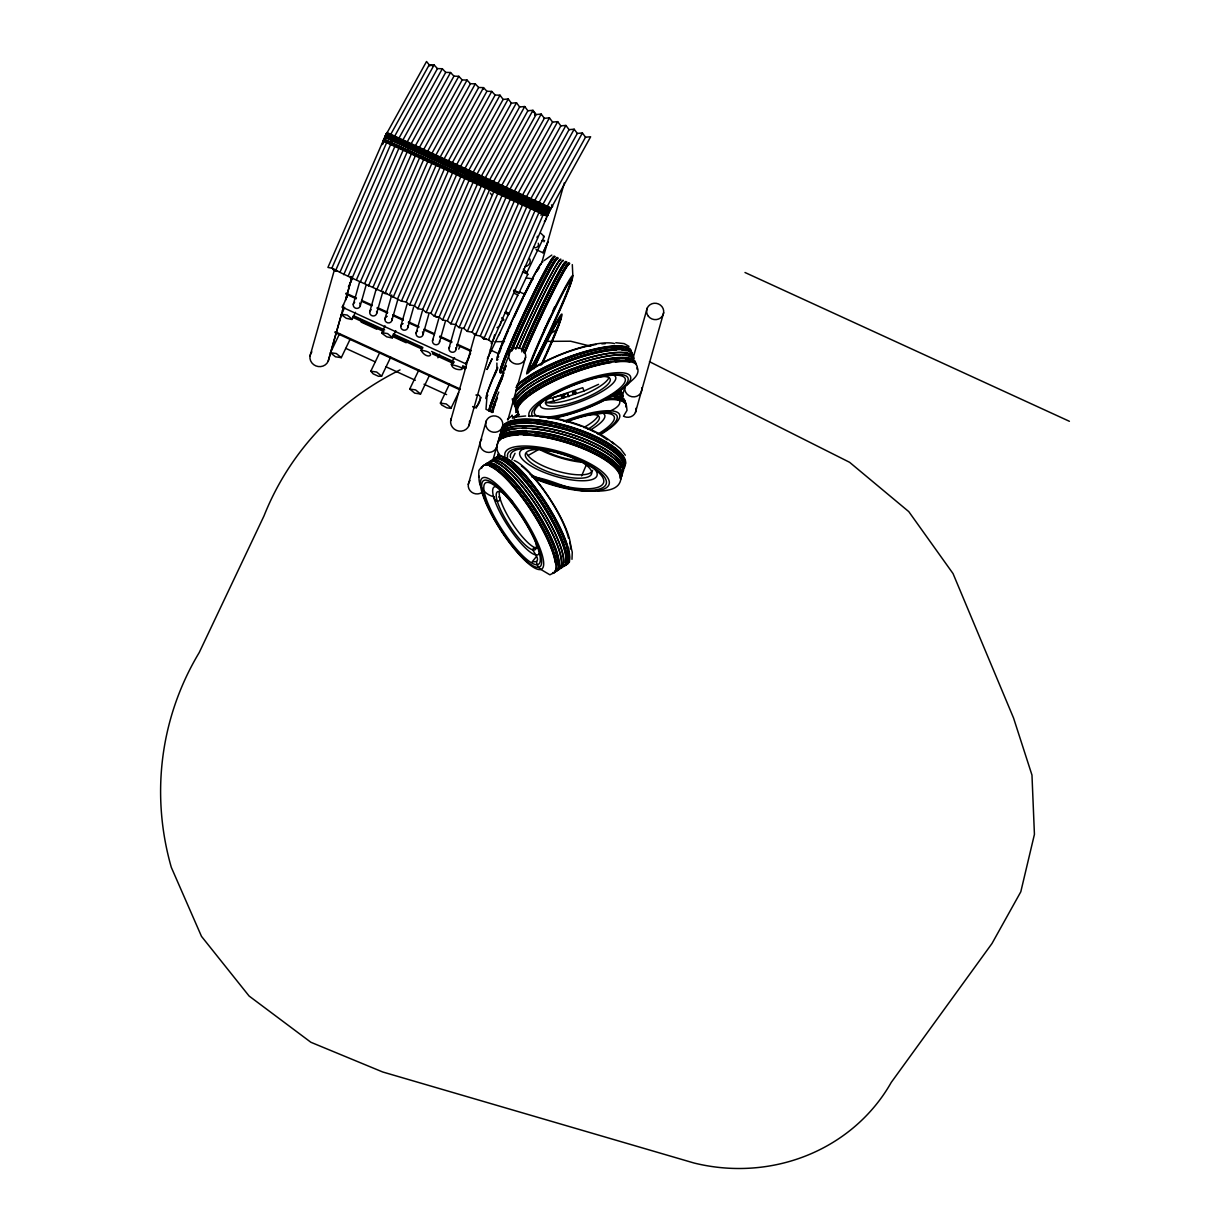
<?xml version="1.0" encoding="UTF-8"?>
<svg xmlns="http://www.w3.org/2000/svg" width="1230" height="1230" viewBox="0 0 1230 1230"><rect width="100%" height="100%" fill="white"/><g stroke="black" fill="none" stroke-linecap="round" stroke-linejoin="round"><path stroke-width="1.5" d="M478.701 477.332L478.885 470.413L481.791 466.739M562.125 396.767L563.125 396.229M562.341 396.89L563.248 395.445L563.232 397.136L563.555 395.399M574.979 392.601C572.78 395.63 574.81 388.88 574.702 393.308M467.154 361.328L465.755 363.803L342.263 307.162L347.229 296.461L346.998 297.291M465.755 363.803L470.583 353.21M472.658 406.546C476.702 412.219 485.619 392.877 475.887 395.045M542.999 252.765L547.95 242.064L542.999 252.765L536.049 249.582M563.325 394.968L562.002 396.737L563.924 396.998L563.325 394.968L562.295 395.307L562.341 397.09M563.617 395.583C564.401 397.92 562.325 395.507 562.295 395.307M575.148 393.231L573.257 392.893L575.148 393.231L574.564 391.202L573.395 393.293M387.004 132.748L386.697 133.486M551.117 208.008L387.004 132.548M562.679 397.167L563.355 395.414L562.587 397.167M573.288 393.062C573.534 393.738 575.579 389.787 574.349 393.323M573.933 393.123L573.841 391.986L574.825 393.185M537.033 210.776L547.519 215.588L547.181 216.311L383.084 141.05L386.743 133.394M547.181 216.265L550.948 208.054L548.611 212.944M573.518 392.724L574.318 391.678M336.436 269.939L335.006 270.4A2.276 0.999 23.2 0 1 333.038 269.493L332.638 268.202M438.264 316.648L436.835 317.094A2.276 0.999 23.2 0 1 434.866 316.187L434.313 315.572M309.991 356.162L334.56 269.339M383.96 140.374L385.313 135.807M385.451 135.515L385.805 134.808L549.902 210.069M549.825 210.392L385.728 135.054L386.051 134.331L386.543 133.347L550.656 208.608M341.371 314.634L328.825 358.976A9.533 9.04 15.8 0 1 315.787 365.864A9.533 9.04 15.8 0 1 311.851 351.857M342.417 310.944L343.462 307.254M346.076 298.014L351.826 277.703M328.179 361.251L343.339 307.685M345.43 300.289L351.703 278.134M353.287 304.364L359.529 282.27M360.298 305.655L366.017 285.406M369.723 311.913L375.98 289.819M376.749 313.204L382.469 292.94M384.959 318.893L391.74 294.969M391.97 320.184L397.705 299.936M400.842 326.181L407.099 304.087M407.853 327.472L413.588 307.208M416.078 333.161L422.321 311.067M423.089 334.452L428.809 314.204M432.53 340.71L438.772 318.616M439.541 342.002L445.26 321.737M448.981 348.259L455.223 326.165M455.992 349.535L461.711 329.286M450.672 420.675L475.349 333.453M468.876 425.765L494.598 334.852M488.694 356.162L488.925 355.347L487.326 358.699M490.047 352.995L489.817 353.81L498.857 334.622L498.627 335.421M499.641 332.976L499.411 333.791L508.436 314.588L504.977 313.004M508.205 315.403L508.436 314.588M505.33 312.589L508.805 314.173L509.036 313.373L505.561 311.774M517.599 295.8L517.83 294.985L514.355 293.386M513.571 290.957L518.783 293.34L518.999 292.525L513.802 290.142M468.292 484.451L486.311 420.737M527.578 274.951L527.808 274.152L524.334 272.553M541.8 262.62L564.37 182.778M492.938 460.066L502.178 427.41A8.61 8.18 15.8 0 0 493.122 415.925A8.61 8.18 15.8 0 0 487.449 428.901A8.61 8.18 15.8 0 0 502.178 427.41M498.458 453.194L497.412 456.884A8.61 8.18 15.8 0 0 497.996 454.839M507.836 420.045L525.625 357.192M563.924 396.998L563.186 397.029M564.186 395.66L562.218 395.614M573.534 391.555L574.564 391.202M574.118 393.585C574.241 391.371 575.44 392.201 573.195 393.031M625.271 385.697L622.149 396.752A63.407 16.221 -21.1 0 0 617.568 393.969M633.096 358.053L647.226 308.1M635.449 412.419L663.662 312.712M487.065 395.676L485.988 409.252L491.954 412.281L492.308 411.558M558.743 324.782L556.16 330.071L548.58 334.944M562.617 395.752L563.463 396.952L563.463 395.63M474.196 333.976L474.38 334.222M351.057 276.443L350.473 278.18L351.334 276.781M383.391 141.681L382.315 144.571L383.176 143.172M540.985 215.342L542.046 212.867M571.981 559.312L572.258 552.178L569.874 542.338M581.621 475.872L586.833 463.71M546.781 207.224L585.526 137.191L590.646 136.761L549.364 211.36L492.031 342.709L488.556 339.726L483.79 338.927L480.315 335.959L475.564 335.144L472.074 332.177L467.323 331.362L463.833 328.395L459.082 327.58L455.592 324.612L450.841 323.813L447.351 320.83L442.6 320.031L439.125 317.063L434.359 316.248L430.884 313.281L426.118 312.466L422.643 309.499L417.877 308.699L414.402 305.716L409.636 304.917L406.161 301.95L401.395 301.135C378.686 289.142 354.563 280.194 331.839 268.202L386.943 141.973M335.483 270.907L392.816 139.544M340.08 271.984L395.184 145.755M343.724 274.69L398.766 148.569M348.321 275.766L403.425 149.537M351.964 278.457L409.298 147.093M356.562 279.533L411.666 153.32M360.206 282.239L415.248 156.133M364.803 283.315L419.907 157.086M368.447 286.021L423.489 159.915M373.044 287.097L428.132 160.869M376.688 289.803L431.73 163.698M381.285 290.88L436.373 164.651M384.929 293.57L439.971 167.465M389.526 294.662L444.614 168.433L432.284 162.744M393.154 297.353L448.965 169.494M397.767 298.429L452.855 172.215M401.395 301.135L458.744 169.771M406.161 301.95L461.019 176.244M409.636 304.917L465.447 177.059M414.402 305.716L469.26 180.026M417.877 308.699L475.226 177.335M422.643 309.499L477.501 183.808M426.118 312.466L483.452 181.118L480.5 180.595M430.884 313.281L487.265 184.085M434.359 316.248L490.17 188.39M439.125 317.063L493.983 191.357M442.6 320.031L499.934 188.667M447.351 320.83L502.224 195.14M450.841 323.813L505.884 197.707M455.592 324.612L510.465 198.922M459.082 327.58L516.416 196.231M463.833 328.395L518.706 202.704M467.323 331.362L522.366 205.256M472.074 332.177L526.947 206.471M475.564 335.144L530.607 209.039M480.315 335.959L535.188 210.253M483.79 338.927L541.139 207.562L543.675 209.561M488.556 339.726L543.429 214.035M386.958 132.594L386.358 133.793L550.533 208.931M383.868 138.975L548.288 213.605L547.565 215.204L383.637 139.513L548.027 214.112M469.06 357.3L467.769 360.067M384.606 138.975L386.85 134.47M348.413 286.79L352.549 278.164M355.485 312.282L351.888 319.508L346.322 318.309L341.433 314.711L344.677 307.315M350.381 338.68L341.294 357.653L335.436 356.792L330.486 352.687L339.572 333.714M395.814 330.778L392.216 338.004L386.651 336.805L381.777 333.222L385.005 325.812M390.71 357.177L381.623 376.149L378.533 376.319L373.121 373.828L370.814 371.183L379.071 353.948M429.639 375.027L420.552 394L414.695 393.139L409.744 389.049L418.83 370.076M437.895 357.776L439.556 354.332M451.287 364.618C480.3 370.922 440.586 373.782 454.577 357.715M458.713 349.105L460.358 345.645M458.636 392.539L450.903 408.391L446.751 407.791L441.647 404.977L440.386 403.102L449.473 384.129M522.489 272.307L526.932 272.568L544.213 236.468L540.647 233.07M508.805 314.173L517.83 294.985M518.783 293.34L527.808 274.152M511.88 459.912L515.032 453.316M383.114 140.989L399.12 147.523M343.677 304.702L342.263 307.162M596.75 490.524C574.502 494.537 554.392 479.254 532.544 476.933M573.672 392.57L573.749 392.293M390.325 135.131L429.224 64.821L434.098 64.959L437.465 68.603L442.339 68.742L445.706 72.37L450.564 72.524L453.947 76.152L458.805 76.306L462.188 79.935L467.046 80.073L470.429 83.717L475.287 83.855L478.67 87.484L483.528 87.638L486.911 91.266L491.769 91.42L495.152 95.048L500.01 95.202L503.132 99.415L508.251 98.969L511.373 103.182L516.492 102.751L519.614 106.964L524.733 106.533L527.855 110.746L532.974 110.316L536.096 114.528L541.2 114.083L544.337 118.295L549.441 117.865L552.577 122.078L557.682 121.647L560.818 125.86L565.923 125.429L569.06 129.642L574.164 129.212L577.301 133.424L582.405 132.978L585.526 137.191M394.646 136.238L434.098 64.959M398.551 138.913L437.465 68.603M402.887 140.02L442.339 68.742M406.792 142.695L445.706 72.37M411.127 143.802L450.564 72.524M415.033 146.478L453.947 76.152M419.368 147.585L458.805 76.306M423.274 150.245L462.188 79.935M427.61 151.352L467.046 80.073M431.515 154.027L470.429 83.717M435.851 155.134L475.287 83.855M439.756 157.809L478.67 87.484M444.091 158.916L483.528 87.638M447.997 161.591L486.911 91.266M452.332 162.698L491.769 91.42M456.238 165.374L495.152 95.048M460.574 166.465L500.01 95.202M464.387 169.433L503.132 99.415M468.815 170.247L508.251 98.969M472.627 173.215L511.373 103.182M477.04 174.03L516.492 102.751M480.869 176.997L519.614 106.964M485.281 177.812L524.733 106.533M489.11 180.764L527.855 110.746M492.615 183.239L532.974 110.316M497.351 184.546L536.096 114.528M500.856 187.022L541.2 114.083M505.591 188.328L544.337 118.295M509.082 190.804L549.441 117.865M514.755 190.435L552.577 122.078M518.245 192.926L557.682 121.647M522.074 195.878L560.818 125.86M526.486 196.708L565.923 125.429M530.299 199.66L569.06 129.642M534.727 200.475L574.164 129.212M538.54 203.442L577.301 133.424M542.968 204.257L582.405 132.978M623.487 416.217L627.023 410.374L626.454 405.577M534.758 115.174L534.65 112.883A2.276 1.999 30.1 0 0 533.22 112.038M563.279 396.844L562.91 395.43M491.508 194.663L490.355 193.141M536.341 556.637L532.144 561.833L536.526 561.603A10.855 10.301 15.8 0 0 540.662 569.336L549.887 574.794L553.085 573.18L552.624 572.55M341.371 314.219L347.229 315.08L352.18 319.17M330.486 352.687L336.344 353.548L341.294 357.653M381.7 332.715L387.573 333.576L392.524 337.666M370.814 371.183L376.688 372.044L381.623 376.149M544.213 236.468L543.26 236.944M409.744 389.049L415.602 389.91L420.552 394M440.386 403.102L446.259 403.963L451.21 408.053M562.771 396.429L563.279 395.691L563.294 396.629M563.432 397.167L563.801 395.676M543.921 241.803L544.598 240.526L542.061 240.48M383.099 291.341L383.499 292.632A2.276 0.999 23.2 0 0 385.467 293.539L386.835 293.309M486.357 338.957L484.989 339.173A2.276 0.999 23.2 0 1 483.021 338.281L482.929 336.882M627.008 384.882C631.298 380.516 640.569 375.135 637.355 367.524M481.099 397.428L476.133 408.145M563.524 395.568C561.203 395.768 564.647 397.275 563.063 395.845M429.516 65.882L430.854 65.298A2.276 1.999 30.1 0 1 432.422 65.805M544.06 260.622L551.809 255.071M512.218 415.571L507.452 419.384M479.147 476.118C477.886 485.681 484.589 494.721 494.199 496.843C493.937 503.654 503.993 501.21 498.734 496.874M553.854 572.673L555.237 570.843L558.912 569.382L558.451 568.752M574.133 392.924L575.01 392.001L574.21 391.878M528.531 455.254L539.893 448.781M547.427 398.966L552.639 397.782L553.777 401.134L584.066 391.002L598.564 384.344M567.476 393.492L568.737 396.706L567.507 393.385L552.639 397.782L582.743 387.696L584.004 390.925M513.971 417.401L513.033 417.708L512.049 415.156M615.723 393.769L616.66 393.462L617.106 397.352L618.029 397.044L618.828 399.074L618.229 400.242L619.151 399.935C623.871 407.545 602.5 415.31 596.765 413.234M337.62 271L336.436 271.046A2.276 0.999 23.2 0 1 334.468 270.154L334.13 269.831M573.81 392.278L574.656 392.708M562.51 396.613L563.601 396.352M551.809 207.255L552.701 206.271L551.501 204.903M545.29 402.902L553.884 400.995M514.678 417.078L525.656 415.986M597.611 491.17C605.944 490.832 618.813 490.047 620.75 479.7A64.206 20.157 16.7 0 0 564.739 441.908A64.206 20.157 16.7 0 0 497.735 442.908C495.89 447.243 497.058 452.717 500.671 455.838M574.364 392.754L573.687 393.262M495.06 341.679L504.5 341.617M546.028 341.371L570.582 341.217L590.815 346.245M533.097 278.903L526.363 277.98M502.101 320.861L503.946 319.938L501.702 317.801M615.799 342.74L624.148 343.601L628.976 346.368M331.839 268.202L327.933 267.433L385.267 136.084L426.533 61.5L429.224 64.821M744.996 272.507L1069.393 421.29M386.697 133.055L551.025 208.3M404.101 141.558L411.097 144.756M430.3 153.566L440.771 158.363M465.217 169.571L470.444 171.985M505.361 187.99L510.604 190.389M386.051 134.331L550.148 209.592M384.959 136.545L549.072 211.821M384.898 136.791L548.995 212.052M384.79 137.007L548.903 212.313L384.683 137.16M402.61 149.122L413.08 153.935M416.586 155.534L428.793 161.145M447.997 169.94L453.24 172.354M461.973 176.351L474.196 181.963M477.686 183.562L488.156 188.359M491.646 189.958L498.627 193.172M507.36 197.169L519.583 202.781M524.826 205.179L528.316 206.778M383.283 140.404L547.396 215.665M490.278 349.935L498.903 353.886M346.061 293.201L356.469 297.968M361.682 300.366L372.09 305.132M377.303 307.531L387.711 312.297M392.924 314.696L403.332 319.462M408.529 321.845L418.953 326.627M424.15 329.01L434.574 333.791M439.771 336.174L451.917 341.756M457.13 344.139L471.013 350.504M345.83 294.016L356.239 298.782M361.451 301.166L371.86 305.947M377.072 308.33L387.481 313.112M392.693 315.495L403.102 320.277M408.314 322.66L418.723 327.441M423.92 329.825L434.344 334.606M439.541 336.989L451.687 342.555M456.899 344.954L470.783 351.319M353.44 315.633L384.667 329.963M393.354 333.945L422.859 347.475M431.53 351.457L454.085 361.805M462.772 365.771L466.232 367.37M353.21 316.448L382.714 329.978M393.123 334.745L422.628 348.29M433.037 353.056L453.855 362.604M462.541 366.586L466.016 368.185M352.656 317.263L383.898 331.593M392.57 335.575L422.075 349.105M432.483 353.886L453.301 363.434M461.988 367.416L465.463 369M361.097 322.06L376.718 329.225M394.077 337.189L406.223 342.755M335.175 331.67L460.128 388.988M334.944 332.484L459.897 389.787M345.845 348.382L375.381 361.928M385.789 366.709L415.325 380.255M424.012 384.237L446.598 394.599M649.44 361.651L849.607 462.311L908.786 511.634L953.035 573.58L1013.551 718.013L1031.97 775.085L1034.43 834.355L1020.792 891.812L991.98 943.518L891.243 1082.4A178.673 169.632 15.8 0 1 693.904 1162.98L382.684 1071.976L310.898 1042.287L249.09 996.023L201.489 936.368L171.308 867.35A297.783 282.731 15.8 0 1 199.229 652.546L263.989 515.939A297.783 282.731 15.8 0 1 400.027 369.907M523.365 269.17L526.932 272.568M572.304 264.604L572.842 275.72M466.985 173.553L469.506 175.552M611.971 441.847L620.55 448.75L625.347 455.223M562.125 396.352L562.971 397.044M535.834 547.904C527.147 548.073 541.154 556.852 536.526 561.603M566.415 563.555L566.876 564.186L569.582 561.741M565.662 564.047L566.107 564.678L560.603 567.353M496.889 363.05L496.905 367.893M496.474 447.551A8.61 8.18 15.8 0 1 484.266 451.21A8.61 8.18 15.8 0 1 481.745 439.049M641.799 387.834A8.61 8.18 15.8 0 1 636.587 396.352L634.419 396.844A8.61 8.18 15.8 0 1 624.794 387.404M537.449 236.191A5.95 5.658 15.8 0 1 537.003 237.59M529.853 259.007A5.95 5.658 15.8 0 1 524.887 266.541M482.867 88.944A2.276 1.999 30.1 0 1 483.282 89.329M538.31 243.232A3.567 3.383 15.8 0 1 533.513 247.415M545.028 220.8A3.567 3.383 15.8 0 1 544.352 221.385M545.812 218.325A3.567 3.383 15.8 0 1 545.52 220.062M455.807 347.783A3.567 3.383 15.8 0 1 451.902 352.241A3.567 3.383 15.8 0 1 449.734 346.675M492 341.248A3.567 3.383 15.8 0 1 491.216 343.708M500.81 321.86A5.95 5.658 15.8 0 1 496.997 327.626M359.667 303.103A3.567 3.383 15.8 0 1 358.853 307.823A3.567 3.383 15.8 0 1 353.902 306.916A3.567 3.383 15.8 0 1 354.717 302.196M376.565 311.451A3.567 3.383 15.8 0 1 374.781 315.664A3.567 3.383 15.8 0 1 370.184 314.204A3.567 3.383 15.8 0 1 371.168 309.745M391.786 318.432A3.567 3.383 15.8 0 1 387.896 322.875A3.567 3.383 15.8 0 1 385.713 317.309M386.389 316.725A3.567 3.383 15.8 0 1 387.219 316.325M422.459 331.9A3.567 3.383 15.8 0 1 421.644 336.62A3.567 3.383 15.8 0 1 416.693 335.713A3.567 3.383 15.8 0 1 417.508 330.993M407.668 325.719A3.567 3.383 15.8 0 1 403.763 330.163A3.567 3.383 15.8 0 1 401.595 324.597M402.272 324.013A3.567 3.383 15.8 0 1 403.086 323.613M439.571 341.11A3.567 3.383 15.8 0 1 435.005 344.585A3.567 3.383 15.8 0 1 433.283 339.126M469.506 421.121A9.533 9.04 15.8 0 1 458.882 431.069A9.533 9.04 15.8 0 1 451.318 418.4M524.487 293.755A9.533 9.04 15.8 0 1 519.936 291.848M636.033 408.222A8.61 8.18 15.8 0 1 624.256 416.586M482.022 492.384A8.61 8.18 15.8 0 1 469.983 480.576M493.291 409.559A64.206 3.383 -65 0 1 494.875 404.716M495.613 402.671A64.206 3.383 -65 0 1 497.412 397.951M489.878 411.358A64.206 3.383 -65 0 1 503.424 375.335M493.261 411.497A64.206 3.383 -65 0 1 498.75 392.109M490.355 410.159A64.206 3.383 -65 0 1 503.27 373.351M489.356 410.236A63.407 3.336 -65 0 1 502.747 374.658M533.774 367.678A54.351 2.86 -65 0 1 560.988 314.742A54.351 2.86 -65 0 1 546.966 352.641M546.151 354.44A54.351 2.86 -65 0 1 541.738 364.08M515.831 412.588A54.351 2.86 -65 0 1 516.277 409.928M533.958 368.739A51.46 2.706 -65 0 1 560.742 317.033A51.46 2.706 -65 0 1 542.199 363.788M485.912 398.658A54.351 2.86 -65 0 1 497.735 367.401M487.818 395.214A51.46 2.706 -65 0 1 496.52 369.461M494.137 376.688A48.585 2.552 -65 0 1 497.612 368.523M490.201 410.635A63.407 3.336 -65 0 1 502.271 378.102M534.604 366.617A48.585 2.552 -65 0 1 559.266 319.4A48.585 2.552 -65 0 1 540.862 365.249M492.261 411.589A63.407 3.336 -65 0 1 495.06 401.672M493.107 411.988A63.407 3.336 -65 0 1 493.614 408.883M494.03 407.514A63.407 3.336 -65 0 1 495.183 404.086M543.706 345.538A40.344 2.122 -65 0 1 539.678 354.624M538.971 356.177A40.344 2.122 -65 0 1 536.772 360.974M514.063 417.908A64.206 16.421 -21.1 0 1 518.66 414.818M512.341 418.062A64.206 16.421 -21.1 0 1 518.337 413.957M514.309 416.985A63.407 16.221 -21.1 0 1 518.86 413.926M514.632 417.831A63.407 16.221 -21.1 0 1 519.183 414.787M610.91 395.476A64.206 16.421 -21.1 0 1 624.84 401.795M614.062 395.952A63.407 16.221 -21.1 0 1 623.226 399.35M566.215 421.905A48.585 12.423 -21.1 0 1 611.233 414.202A48.585 12.423 -21.1 0 1 598.011 433.975M615.323 393.062A64.206 16.421 -21.1 0 1 622.918 396.337M614.385 396.798A63.407 16.221 -21.1 0 1 618.951 397.536M620.919 398.228A63.407 16.221 -21.1 0 1 623.564 400.211M616.66 391.586A63.407 16.221 -21.1 0 1 622.119 396.952M620.627 390.387A64.206 16.421 -21.1 0 1 621.242 394.722M611.233 396.337A64.206 16.421 -21.1 0 1 625.163 402.641M605.76 398.72A64.206 16.421 -21.1 0 1 625.701 406.3M589.032 414.695A34.532 8.841 -21.1 0 1 587.771 429.301M566.215 421.582A51.46 13.161 -21.1 0 1 613.908 413.418A51.46 13.161 -21.1 0 1 599.902 434.375M620.95 391.232A64.206 16.421 -21.1 0 1 621.827 393.969M601.455 412.742A40.344 10.317 -21.1 0 1 591.307 429.424M617.337 391.248A64.206 16.421 -21.1 0 1 622.872 396.69M604.376 399.765A64.206 16.421 -21.1 0 1 626.024 407.145M563.524 421.352A54.351 13.899 -21.1 0 1 615.815 411.666A54.351 13.899 -21.1 0 1 601.47 433.944M606.098 398.981A63.407 16.221 -21.1 0 1 624.348 402.241M606.421 399.842A63.407 16.221 -21.1 0 1 624.671 403.102M598.011 415.463A34.532 8.841 -21.1 0 1 583.773 427.517M501.287 371.552A64.206 3.383 -65 0 1 522.012 317.401A64.206 3.383 -65 0 1 554.376 256.271M515.801 349.074A64.206 3.383 -65 0 1 544.244 287.605A64.206 3.383 -65 0 1 560.865 259.284M504.208 370.953A64.206 3.383 -65 0 1 505.791 366.11M511.757 350.95A64.206 3.383 -65 0 1 540.677 287.989A64.206 3.383 -65 0 1 558.128 258.008M502.132 371.952A64.206 3.383 -65 0 1 522.858 317.801A64.206 3.383 -65 0 1 555.222 256.655M504.192 372.905A64.206 3.383 -65 0 1 509.681 353.502M510.281 352.057A64.206 3.383 -65 0 1 539.401 288.42A64.206 3.383 -65 0 1 557.282 257.624M503.685 369.876A63.407 3.336 -65 0 1 504.623 366.909M511.142 350.12A63.407 3.336 -65 0 1 539.693 287.943A63.407 3.336 -65 0 1 556.944 258.331M504.531 370.276A63.407 3.336 -65 0 1 506.099 365.495M511.988 350.504A63.407 3.336 -65 0 1 540.554 288.327A63.407 3.336 -65 0 1 557.79 258.731M499.672 352.457A48.585 2.552 -65 0 1 501.44 347.244M501.948 345.907A48.585 2.552 -65 0 1 503.762 341.264M504.454 339.557A48.585 2.552 -65 0 1 508.528 329.917M509.174 328.425A48.585 2.552 -65 0 1 511.219 323.782M514.109 317.371A48.585 2.552 -65 0 1 523.273 297.798M524.026 296.246A48.585 2.552 -65 0 1 532.898 278.718M537.11 271.169A48.585 2.552 -65 0 1 539.463 267.617M501.609 370.845A63.407 3.336 -65 0 1 522.074 317.355A63.407 3.336 -65 0 1 554.038 256.978M526.763 373.997A54.351 2.86 -65 0 1 558.297 300.612A54.351 2.86 -65 0 1 565.662 296.199A54.351 2.86 -65 0 1 527.901 373.305M497.981 359.375A54.351 2.86 -65 0 1 515.524 313.542A54.351 2.86 -65 0 1 542.922 261.79M498.734 356.623A51.46 2.706 -65 0 1 515.339 313.204A51.46 2.706 -65 0 1 541.292 264.204M501.64 368.923A63.407 3.336 -65 0 1 526.425 310.237A63.407 3.336 -65 0 1 553.562 258.177M521.612 349.843A64.206 3.383 -65 0 1 549.779 289.158A64.206 3.383 -65 0 1 565.985 261.667M521.827 349.458A63.407 3.336 -65 0 1 549.641 289.542A63.407 3.336 -65 0 1 565.646 262.39M564.478 289.573A48.585 2.552 -65 0 1 563.524 300.289A48.585 2.552 -65 0 1 533.728 362.635A48.585 2.552 -65 0 1 537.71 345.553M538.448 343.846A48.585 2.552 -65 0 1 542.568 334.514M543.291 332.915A48.585 2.552 -65 0 1 563.494 291.372M516.016 348.69A63.407 3.336 -65 0 1 544.106 287.974A63.407 3.336 -65 0 1 560.526 260.007M519.091 348.198A63.407 3.336 -65 0 1 546.904 288.266A63.407 3.336 -65 0 1 562.91 261.114M518.876 348.567A64.206 3.383 -65 0 1 547.043 287.897A64.206 3.383 -65 0 1 563.248 260.391M522.673 349.858A63.407 3.336 -65 0 1 550.487 289.942A63.407 3.336 -65 0 1 566.507 262.789M521.781 351.857A64.206 3.383 -65 0 1 550.21 290.372A64.206 3.383 -65 0 1 566.846 262.067M523.826 352.81A64.206 3.383 -65 0 1 552.27 291.325A64.206 3.383 -65 0 1 568.89 263.02M524.042 352.426A63.407 3.336 -65 0 1 552.132 291.695A63.407 3.336 -65 0 1 568.552 263.743M524.903 352.81A63.407 3.336 -65 0 1 552.993 292.094A63.407 3.336 -65 0 1 569.398 264.143M524.672 353.21A64.206 3.383 -65 0 1 553.116 291.725A64.206 3.383 -65 0 1 569.736 263.42M554.622 306.931A40.344 2.122 -65 0 1 552.685 311.375M549.902 317.586A40.344 2.122 -65 0 1 546.95 323.967M546.212 325.55A40.344 2.122 -65 0 1 543.968 330.301M516.631 385.528A64.206 16.421 -21.1 0 1 586.895 351.027A64.206 16.421 -21.1 0 1 631.036 353.779M514.248 404.163A64.206 16.421 -21.1 0 1 568.583 364.357A64.206 16.421 -21.1 0 1 633.773 358.637M513.202 401.441A64.206 16.421 -21.1 0 1 512.326 398.704M516.047 391.401A64.206 16.421 -21.1 0 1 583.235 356.254A64.206 16.421 -21.1 0 1 632.727 355.916M515.893 387.465A64.206 16.421 -21.1 0 1 583.389 352.979A64.206 16.421 -21.1 0 1 631.605 353.01M515.724 390.556A64.206 16.421 -21.1 0 1 585.465 354.64A64.206 16.421 -21.1 0 1 632.143 356.669M516.416 390.371A63.407 16.221 -21.1 0 1 616.215 349.136M621.611 349.212A63.407 16.221 -21.1 0 1 630.79 352.626M518.752 389.126A63.407 16.221 -21.1 0 1 545.889 371.352M547.627 370.491A63.407 16.221 -21.1 0 1 616.538 349.981M621.95 350.058A63.407 16.221 -21.1 0 1 626.516 350.811M517.307 385.39A63.407 16.221 -21.1 0 1 579.084 353.579A63.407 16.221 -21.1 0 1 629.683 349.735M529.561 416.555A54.351 13.899 -21.1 0 1 583.804 379.916A54.351 13.899 -21.1 0 1 628.023 383.699A54.351 13.899 -21.1 0 1 551.947 418.477M532.39 415.878A51.46 13.161 -21.1 0 1 586.018 380.439A51.46 13.161 -21.1 0 1 623.948 386.589A51.46 13.161 -21.1 0 1 548.134 418.431M527.977 371.629A54.351 13.899 -21.1 0 1 614.57 343.601M528.716 371.875A51.46 13.161 -21.1 0 1 595.966 344.508M601.808 343.846A51.46 13.161 -21.1 0 1 605.221 343.693M522.858 381.761A63.407 16.221 -21.1 0 1 576.839 355.255M578.546 354.701A63.407 16.221 -21.1 0 1 620.827 347.168M625.394 347.906A63.407 16.221 -21.1 0 1 630.006 350.581M516.216 409.267A64.206 16.421 -21.1 0 1 565.339 371.522A64.206 16.421 -21.1 0 1 634.865 361.005M516.954 408.975A63.407 16.221 -21.1 0 1 542.999 382.269A63.407 16.221 -21.1 0 1 608.25 359.022M609.849 358.776A63.407 16.221 -21.1 0 1 619.551 357.807M624.963 357.884A63.407 16.221 -21.1 0 1 634.142 361.297M538.433 416.432A48.585 12.423 -21.1 0 1 582.943 381.777A48.585 12.423 -21.1 0 1 618.09 389.633A48.585 12.423 -21.1 0 1 539.755 416.724M514.986 403.871A63.407 16.221 -21.1 0 1 568.644 364.557A63.407 16.221 -21.1 0 1 633.035 358.899M515.908 406.254A63.407 16.221 -21.1 0 1 534.804 383.699M536.465 382.684A63.407 16.221 -21.1 0 1 620.197 355.039M622.103 355.07A63.407 16.221 -21.1 0 1 633.081 358.576M515.17 406.546A64.206 16.421 -21.1 0 1 564.278 368.8A64.206 16.421 -21.1 0 1 633.819 358.284M517.292 409.821A63.407 16.221 -21.1 0 1 596.427 362.42M598.241 361.989A63.407 16.221 -21.1 0 1 608.573 359.883M610.172 359.621A63.407 16.221 -21.1 0 1 619.874 358.653M625.286 358.745A63.407 16.221 -21.1 0 1 629.852 359.483M516.554 410.113A64.206 16.421 -21.1 0 1 570.874 370.322A64.206 16.421 -21.1 0 1 636.064 364.587M517.338 412.158A64.206 16.421 -21.1 0 1 566.446 374.412A64.206 16.421 -21.1 0 1 635.987 363.896M518.076 411.865A63.407 16.221 -21.1 0 1 544.921 384.729A63.407 16.221 -21.1 0 1 610.956 361.666M615.046 361.128A63.407 16.221 -21.1 0 1 630.636 361.528M518.399 412.711A63.407 16.221 -21.1 0 1 545.244 385.574A63.407 16.221 -21.1 0 1 611.279 362.512M615.384 361.974A63.407 16.221 -21.1 0 1 629.606 362.05M517.661 413.019A64.206 16.421 -21.1 0 1 574.61 372.229A64.206 16.421 -21.1 0 1 636.94 369.092M599.933 376.641A34.532 8.841 -21.1 0 1 601.255 389.633A34.532 8.841 -21.1 0 1 554.961 406.238A34.532 8.841 -21.1 0 1 555.668 392.524M612.371 374.673A40.344 10.317 -21.1 0 1 579.515 402.01A40.344 10.317 -21.1 0 1 542.522 400.396M608.927 377.41A34.532 8.841 -21.1 0 1 582.159 395.384A34.532 8.841 -21.1 0 1 547.273 402.487M502.378 427.471A64.206 20.157 16.7 0 1 569.382 426.472A64.206 20.157 16.7 0 1 625.394 464.264M500.426 433.99A64.206 20.157 16.7 0 1 567.414 432.991A64.206 20.157 16.7 0 1 623.441 470.783M501.24 431.253A64.206 20.157 16.7 0 1 568.245 430.239A64.206 20.157 16.7 0 1 624.271 468.046M502.117 428.332A64.206 20.157 16.7 0 1 569.121 427.333A64.206 20.157 16.7 0 1 625.148 465.125M501.502 430.392A64.206 20.157 16.7 0 1 568.506 429.393A64.206 20.157 16.7 0 1 624.517 467.185M502.271 430.623A63.407 19.911 16.7 0 1 532.037 422.628M537.326 423.105A63.407 19.911 16.7 0 1 623.087 461.373M505.484 427.133A63.407 19.911 16.7 0 1 531.791 423.489M537.08 423.966A63.407 19.911 16.7 0 1 550.533 426.087M552.27 426.441A63.407 19.911 16.7 0 1 622.841 462.234M623.518 464.202A63.407 19.911 16.7 0 1 623.502 467.815M503.147 427.702A63.407 19.911 16.7 0 1 569.305 426.718A63.407 19.911 16.7 0 1 624.64 464.033M504.961 456.13A54.351 17.066 16.7 0 1 562.11 452.317A54.351 17.066 16.7 0 1 607.282 487.019A54.351 17.066 16.7 0 1 533.697 478.209M507.606 457.206A51.46 16.159 16.7 0 1 562.956 453.962A51.46 16.159 16.7 0 1 603.745 487.049A51.46 16.159 16.7 0 1 531.56 476.625M528.546 416.124A54.351 17.066 16.7 0 1 613.509 443.846M539.693 416.847A51.46 16.159 16.7 0 1 581.483 426.287M583.22 426.948A51.46 16.159 16.7 0 1 594.674 432.068M596.396 432.96A51.46 16.159 16.7 0 1 607.297 439.833M502.885 428.563A63.407 19.911 16.7 0 1 513.74 421.413M515.293 421.121A63.407 19.911 16.7 0 1 553.146 423.52M554.884 423.889A63.407 19.911 16.7 0 1 623.718 459.313M498.873 439.141A64.206 20.157 16.7 0 1 565.877 438.126A64.206 20.157 16.7 0 1 621.888 475.933M503.101 435.02A63.407 19.911 16.7 0 1 513.725 431.668M517.338 431.3A63.407 19.911 16.7 0 1 526.025 431.192M534.696 431.853A63.407 19.911 16.7 0 1 621.135 475.702M510.496 457.452A48.585 15.252 16.7 0 1 563.894 454.762A48.585 15.252 16.7 0 1 600.44 486.158A48.585 15.252 16.7 0 1 530.176 474.365M501.179 434.221A63.407 19.911 16.7 0 1 567.353 433.237A63.407 19.911 16.7 0 1 622.672 470.552M581.19 462.203A42.174 13.238 16.7 0 1 537.449 448.335M500.456 436.619A63.407 19.911 16.7 0 1 516.308 428.716M522.089 428.394A63.407 19.911 16.7 0 1 526.855 428.455M531.975 428.763A63.407 19.911 16.7 0 1 621.288 467.385M499.703 436.389A64.206 20.157 16.7 0 1 566.692 435.389A64.206 20.157 16.7 0 1 622.718 473.181M502.855 435.881A63.407 19.911 16.7 0 1 527.439 432.13M534.45 432.714A63.407 19.911 16.7 0 1 620.197 470.982M498.611 439.986A64.206 20.157 16.7 0 1 565.615 438.987A64.206 20.157 16.7 0 1 621.627 476.779M497.996 442.047A64.206 20.157 16.7 0 1 565.001 441.047A64.206 20.157 16.7 0 1 621.012 478.839M499.457 440.678A63.407 19.911 16.7 0 1 518.399 434.113M523.519 434.067A63.407 19.911 16.7 0 1 619.582 473.043M620.274 475.011A63.407 19.911 16.7 0 1 620.258 478.608M503.147 438.111A63.407 19.911 16.7 0 1 507.59 436.419M509.343 435.989A63.407 19.911 16.7 0 1 518.138 434.959M523.257 434.928A63.407 19.911 16.7 0 1 586.91 450.288A63.407 19.911 16.7 0 1 620.227 477.732M571.504 456.976A34.532 10.839 16.7 0 1 581.513 478.163A34.532 10.839 16.7 0 1 527.439 459.528A34.532 10.839 16.7 0 1 559.712 452.917M561.434 453.409A34.532 10.839 16.7 0 1 569.89 456.33M593.629 467.907A40.344 12.669 16.7 0 1 556.667 476.671A40.344 12.669 16.7 0 1 524.872 448.366M583.251 461.066A34.532 10.839 16.7 0 1 544.536 450.795M570.366 455.961A34.532 10.839 16.7 0 1 556.56 452.087M592.583 470.367A34.532 10.839 16.7 0 1 560.88 472.105A34.532 10.839 16.7 0 1 526.763 453.624M495.382 459.39A64.206 15.529 56.9 0 1 542.645 497.673A64.206 15.529 56.9 0 1 566.676 564.432M489.571 463.187A64.206 15.529 56.9 0 1 536.818 501.471A64.206 15.529 56.9 0 1 560.849 568.229M492.015 461.588A64.206 15.529 56.9 0 1 539.278 499.872A64.206 15.529 56.9 0 1 563.309 566.63M494.629 459.882A64.206 15.529 56.9 0 1 541.877 498.181A64.206 15.529 56.9 0 1 565.908 564.924M492.784 461.081A64.206 15.529 56.9 0 1 540.032 499.38A64.206 15.529 56.9 0 1 564.078 566.123M495.89 458.467A63.407 15.329 56.9 0 1 539.909 499.534A63.407 15.329 56.9 0 1 566.292 562.218M495.121 458.974A63.407 15.329 56.9 0 1 539.14 500.026A63.407 15.329 56.9 0 1 565.523 562.71M503.454 457.176A63.407 15.329 56.9 0 1 566.723 544.198M567.276 545.982A63.407 15.329 56.9 0 1 566.261 563.755M514.125 460.497A54.351 13.146 56.9 0 1 551.501 501.287A54.351 13.146 56.9 0 1 570.213 549.072M521.428 465.939A51.46 12.438 56.9 0 1 568.537 538.279M502.686 457.668A63.407 15.329 56.9 0 1 553.715 517.769M554.561 519.306A63.407 15.329 56.9 0 1 565.954 544.706M566.507 546.474A63.407 15.329 56.9 0 1 568.137 561.018M485.589 464.694A64.206 15.529 56.9 0 1 533.774 506.791A64.206 15.529 56.9 0 1 556.252 571.227M493.03 463.971A63.407 15.329 56.9 0 1 534.389 508.067A63.407 15.329 56.9 0 1 558.866 564.37M492.677 460.574A63.407 15.329 56.9 0 1 541.246 508.559A63.407 15.329 56.9 0 1 560.434 567.553M495.475 462.372A63.407 15.329 56.9 0 1 539.094 509.958A63.407 15.329 56.9 0 1 560.926 565.708M488.033 463.095A64.206 15.529 56.9 0 1 536.234 505.192A64.206 15.529 56.9 0 1 558.712 569.628M487.311 464.064A63.407 15.329 56.9 0 1 490.37 463.925M492.261 464.463A63.407 15.329 56.9 0 1 497.673 467.4M499.196 468.476A63.407 15.329 56.9 0 1 554.991 549.918M555.529 551.501A63.407 15.329 56.9 0 1 557.651 559.727M557.866 561.141A63.407 15.329 56.9 0 1 558.097 564.877M484.82 465.186A64.206 15.529 56.9 0 1 533.005 507.283A64.206 15.529 56.9 0 1 555.483 571.719M482.975 466.385A64.206 15.529 56.9 0 1 531.16 508.482A64.206 15.529 56.9 0 1 553.654 572.919M485.466 465.263A63.407 15.329 56.9 0 1 524.764 499.595A63.407 15.329 56.9 0 1 556.022 562.341M489.648 466.17A63.407 15.329 56.9 0 1 528.716 506.822A63.407 15.329 56.9 0 1 555.268 562.833M481.591 468.384A64.206 15.529 56.9 0 1 528.838 506.668A64.206 15.529 56.9 0 1 552.885 573.426M539.417 552.793A40.344 9.748 56.9 0 1 506.822 524.318A40.344 9.748 56.9 0 1 497.766 487.034M535.004 539.232A34.532 8.349 56.9 0 1 524.103 543.86A34.532 8.349 56.9 0 1 497.935 503.255A34.532 8.349 56.9 0 1 507.713 496.859M510.143 499.272A34.532 8.349 56.9 0 1 512.71 502.071M535.065 547.704A34.532 8.349 56.9 0 1 511.311 521.766A34.532 8.349 56.9 0 1 499.426 491.4M487.049 369.415L491.985 358.96L487.049 369.415M420.937 350.227C427.979 362.035 438.557 352.241 420.937 350.227M425.78 154.657L422.874 153.95L425.78 154.673M573.564 394.092A1.707 1.645 -6.3 0 0 575.963 392.416A1.707 1.645 -6.3 0 0 573.288 391.248A1.707 1.645 -6.3 0 0 573.564 394.092M561.48 396.86A1.707 1.568 30.4 0 0 564.324 397.49A1.707 1.568 30.4 0 0 563.294 394.83A1.707 1.568 30.4 0 0 561.48 396.86M648.364 316.264A8.61 8.18 15.8 0 0 663.078 314.772A8.61 8.18 15.8 0 0 654.022 303.272A8.61 8.18 15.8 0 0 648.364 316.264M510.312 360.728A8.61 8.18 15.8 0 0 525.041 359.237A8.61 8.18 15.8 0 0 515.985 347.736A8.61 8.18 15.8 0 0 510.312 360.728M540.416 351.442A51.46 2.706 -65 0 0 572.027 278.518A51.46 2.706 -65 0 0 538.187 345.169A51.46 2.706 -65 0 0 540.416 351.442M486.619 504.669A54.351 13.146 56.9 0 0 541.077 569.367A54.351 13.146 56.9 0 0 508.421 496.505A54.351 13.146 56.9 0 0 486.619 504.669M487.603 505.914A51.46 12.438 56.9 0 0 539.171 567.168A51.46 12.438 56.9 0 0 508.251 498.181A51.46 12.438 56.9 0 0 487.603 505.914M489.325 506.668A48.585 11.747 56.9 0 0 538.002 564.493A48.585 11.747 56.9 0 0 508.805 499.38A48.585 11.747 56.9 0 0 489.325 506.668"/></g></svg>
